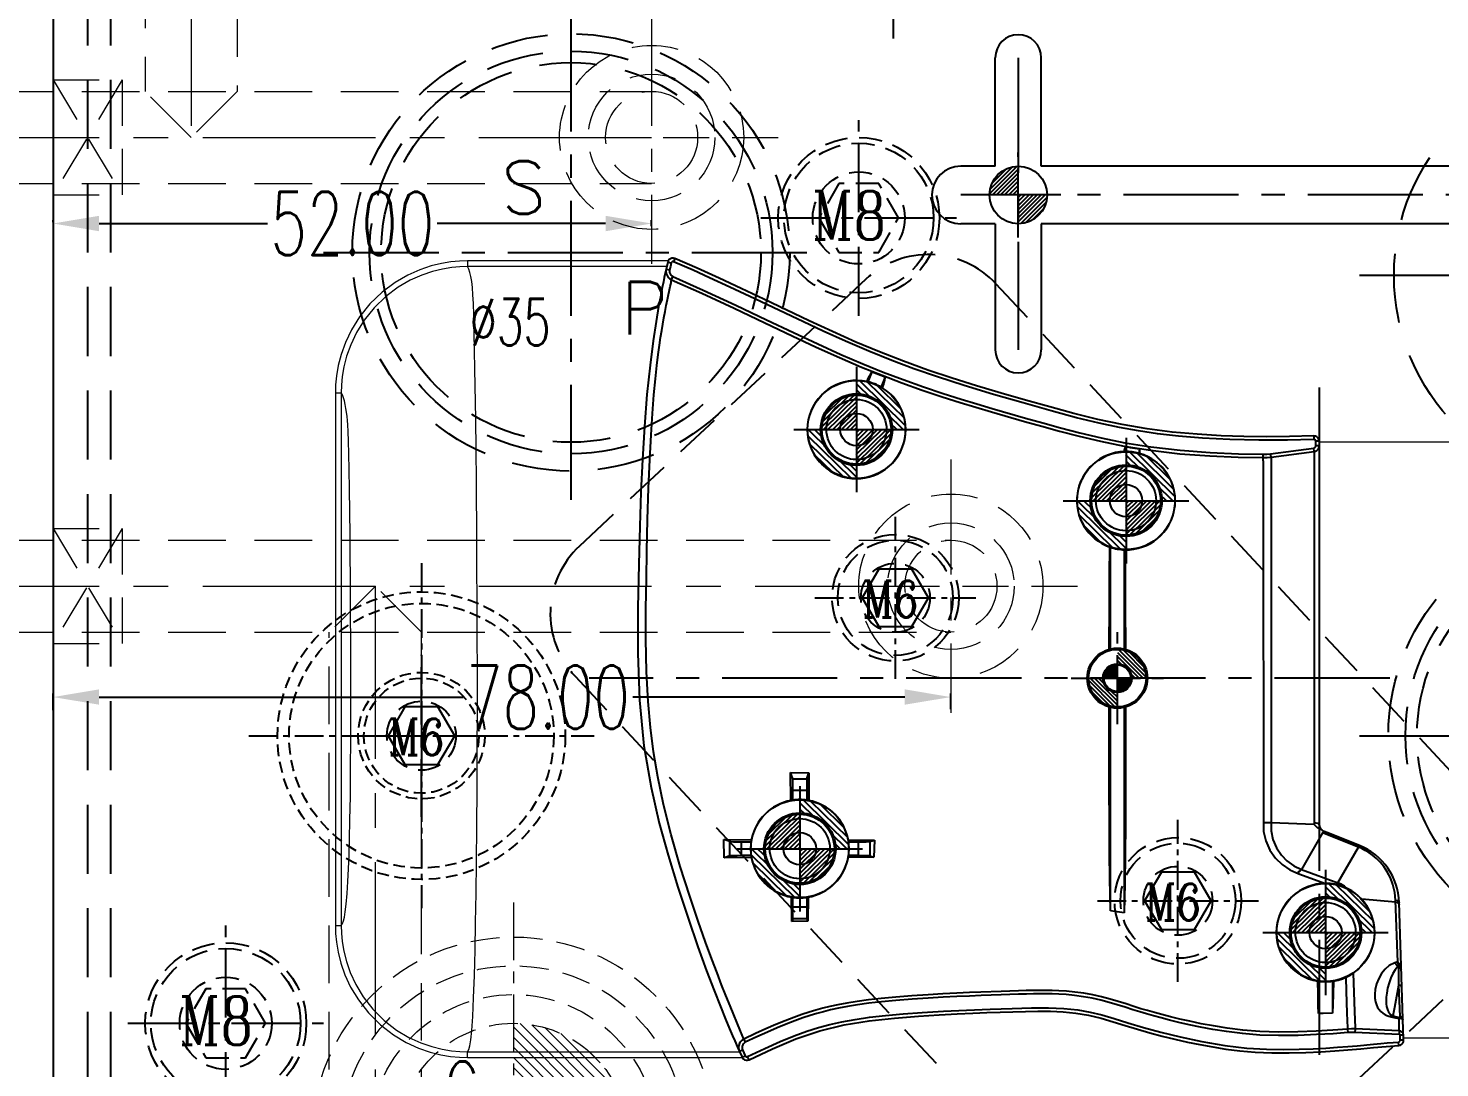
# Model space of a CAD drawing. Header units: millimetres. Extents: x 33920 to 35330, y -21664 to -20666.
# Drawn here: x 34462.5 to 34585.2, y -21132.2 to -21041.8 of the extents above; entities that cross this region are included whole.
import ezdxf

# ---------------------------------------------------------------- set-up
doc = ezdxf.new("R2010")
doc.units = ezdxf.units.MM
doc.header["$LTSCALE"] = 8
for name, pattern in [('CENTER', [2, 1.25, -0.25, 0.25, -0.25]), ('CENTER2', [1.125, 0.75, -0.125, 0.125, -0.125]), ('HIDDEN', [0.375, 0.25, -0.125]), ('HIDDEN2', [0.1875, 0.125, -0.0625])]:
    doc.linetypes.add(name, pattern=pattern)
doc.layers.get('DEFPOINTS').update_dxf_attribs({"color": 6})
for name, color, linetype in [('Cav-cor', 1, 'Continuous'), ('DEFAULT_1', 7, 'CENTER'), ('GE', 183, 'Continuous'), ('PIN', 5, 'Continuous'), ('Ru', 8, 'Continuous'), ('SCREW', 52, 'HIDDEN'), ('SP', 3, 'Continuous'), ('壓塊', 157, 'Continuous')]:
    doc.layers.add(name, color=color, linetype=linetype)
for name, color, linetype, lineweight in [('dim', 3, 'Continuous', 15), ('WR', 122, 'HIDDEN', 18), ('枕位', 75, 'Continuous', 15)]:
    doc.layers.add(name, color=color, linetype=linetype, lineweight=lineweight)
doc.styles.add('ROMANC', font='RomanC.ttf', dxfattribs={"width": 0.8, "height": 7})
doc.styles.add('ROMANS', font='ROMANS.shx', dxfattribs={"height": 5, "bigfont": 'chineset.shx'})
doc.styles.get("Standard").update_dxf_attribs({"font": 'txt.shx', "width": 0.67, "bigfont": 'chineset.shx'})
doc.dimstyles.new('ISO-25', dxfattribs={"dimtxt": 5.5, "dimasz": 4, "dimexe": 0.3, "dimexo": 0.3, "dimtad": 0, "dimzin": 1, "dimdsep": 46, "dimtxsty": 'Standard', "dimcen": 0, "dimclrd": 3, "dimclre": 3, "dimclrt": 7, "dimazin": 0, "dimtfac": 1, "dimtofl": 0, "dimtmove": 0, "dimatfit": 0, "dimfxl": 0, "dimarcsym": 0})

# ---------------------------------------------------------------- blocks, each defined once
blk = doc.blocks.new('20130710.160853')
at = {"layer": 'SCREW', "linetype": 'CENTER', "ltscale": 0.5}
for p, q in [((0, -7.04), (0, 7.04)), ((-7, 0), (7, 0))]:
    blk.add_line(p, q, dxfattribs=at)
at = {"layer": 'SCREW', "linetype": 'Continuous'}
blk.add_lwpolyline([(-1.44, 2.5), (-2.89, 0), (-1.44, -2.5), (1.44, -2.5), (2.89, 0), (1.44, 2.5)], close=True, dxfattribs=at)
at = {"layer": 'SCREW', "ltscale": 0.5}
for radius in [5.5, 5]:
    blk.add_circle((0, 0), radius, dxfattribs=at)
at = {"layer": 'SCREW'}
blk.add_circle((0, 0), 3, dxfattribs=at)
at = {"layer": 'SP', "color": 145, "linetype": 'CENTER', "ltscale": 0.25}
for p, q in [((0, 15), (0, -15)), ((-15, 0), (15, 0))]:
    blk.add_line(p, q, dxfattribs=at)
at = {"layer": 'SP', "color": 145, "linetype": 'HIDDEN', "ltscale": 0.5}
for radius in [12.5, 11.5]:
    blk.add_circle((0, 0), radius, dxfattribs=at)
at = {"layer": 'dim', "style": 'ROMANC', "width": 0.8}
blk.add_text('M6', height=3.172, dxfattribs=at).set_placement((-2.88, -1.7))
blk = doc.blocks.new('*D29197')
at = {"layer": 'DEFPOINTS', "color": 0}
for p in [(34376.55, -20963.32), (34399.68, -20963.32), (34473.68, -21153.32)]:
    blk.add_point(p, dxfattribs=at)
at = {"layer": 'dim', "color": 3, "lineweight": -2}
for p, q in [((34399.38, -20963.32), (34376.25, -20963.32)), ((34376.55, -20967.32), (34376.55, -21050.01)), ((34376.55, -21149.32), (34376.55, -21066.62)), ((34473.38, -21153.32), (34376.25, -21153.32))]:
    blk.add_line(p, q, dxfattribs=at)
at = {"layer": 'dim', "color": 3}
for points in [[(34377.22, -20967.32), (34375.88, -20967.32), (34376.55, -20963.32)], [(34375.88, -21149.32), (34377.22, -21149.32), (34376.55, -21153.32)]]:
    blk.add_solid(points, dxfattribs=at)
at = {"layer": 'dim', "color": 7, "insert": (34376.55, -21058.32), "char_height": 5.5, "attachment_point": 5, "rotation": 90}
blk.add_mtext('190.00', dxfattribs=at)
blk = doc.blocks.new('20160824.190002')
at = {"layer": 'SCREW', "linetype": 'CENTER2'}
for p, q in [((0, -8.5), (0, 8.5)), ((-8.5, 0), (8.5, 0))]:
    blk.add_line(p, q, dxfattribs=at)
at = {"layer": 'SCREW'}
blk.add_lwpolyline([(-1.73, 3), (-3.46, 0), (-1.73, -3), (1.73, -3), (3.46, 0), (1.73, 3)], close=True, dxfattribs=at)
for radius in [7, 6.5, 4]:
    blk.add_circle((0, 0), radius, dxfattribs=at)
at = {"layer": 'dim', "style": 'ROMANC', "width": 0.8}
blk.add_text('M8', height=4.186, dxfattribs=at).set_placement((-4.07, -1.86))
blk = doc.blocks.new('20160824.190545')
at = {"layer": 'GE', "lineweight": 13}
h = blk.add_hatch(dxfattribs=at)
h.set_pattern_fill('ANSI31', color=256, scale=5, style=0)
h.set_pattern_definition([(315, (29863.14434, -20018.2038), (-0.441941738, -0.441941738), [])])
h.paths.add_polyline_path([(0, 0), (0, -10, -0.414214), (-10, 0)])
h.paths.add_polyline_path([(0, 10, -0.414214), (10, 0), (0, 0)])
at = {"layer": 'GE', "linetype": 'CENTER', "lineweight": 13, "ltscale": 0.5}
for p, q in [((0, 20.5), (0, -20.5)), ((20.5, 0), (-20.5, 0))]:
    blk.add_line(p, q, dxfattribs=at)
at = {"layer": 'GE', "linetype": 'HIDDEN2', "lineweight": 13, "ltscale": 2.5}
for radius in [17.5, 15, 12.5, 10]:
    blk.add_circle((0, 0), radius, dxfattribs=at)
at = {"layer": 'GE', "lineweight": 13, "style": 'ROMANS', "width": 0.75}
for s, p in [('G', (-5.96, 2.33)), ('E', (2.44, -7.45))]:
    blk.add_text(s, height=4.34, dxfattribs=at).set_placement(p)
blk = doc.blocks.new('20140410.082121')
at = {"layer": 'SCREW', "color": 137, "linetype": 'CENTER', "ltscale": 0.25}
for p, q in [((0, -7.04), (0, 7.04)), ((-7, 0), (7, 0))]:
    blk.add_line(p, q, dxfattribs=at)
at = {"layer": 'SCREW', "color": 137, "linetype": 'Continuous'}
blk.add_lwpolyline([(-1.44, 2.5), (-2.89, 0), (-1.44, -2.5), (1.44, -2.5), (2.89, 0), (1.44, 2.5)], close=True, dxfattribs=at)
at = {"layer": 'SCREW', "color": 137}
for radius in [5.5, 5, 3]:
    blk.add_circle((0, 0), radius, dxfattribs=at)
at = {"layer": 'dim', "style": 'ROMANC', "width": 0.8}
blk.add_text('M6', height=3.172, dxfattribs=at).set_placement((-2.87, -1.7))
blk = doc.blocks.new('20160827.105633')
at = {"color": 8, "linetype": 'HIDDEN', "ltscale": 2.5}
blk.add_circle((0, 0), 19, dxfattribs=at)
at = {"layer": 'SP', "linetype": 'CENTER'}
for p, q in [((0, -21.5), (0, 21.5)), ((-21.5, 0), (21.5, 0))]:
    blk.add_line(p, q, dxfattribs=at)
at = {"layer": 'SP', "linetype": 'HIDDEN', "ltscale": 2.5}
for radius in [17.5, 16.5]:
    blk.add_circle((0, 0), radius, dxfattribs=at)
at = {"layer": 'dim', "insert": (-5.29, -6.05), "char_height": 4.063, "attachment_point": 5}
blk.add_mtext('Ø35', dxfattribs=at)
at = {"layer": 'SP'}
for s, p in [('S', (-6.08, 3.36)), ('P', (4.33, -7.12))]:
    blk.add_text(s, height=4.58, dxfattribs=at).set_placement(p)
blk = doc.blocks.new('*D29210')
at = {"layer": 'DEFPOINTS', "color": 0}
for p in [(34464.68, -21058.8), (34464.68, -21058.98), (34516.68, -21059.32)]:
    blk.add_point(p, dxfattribs=at)
at = {"layer": 'dim', "color": 3, "lineweight": -2}
for p, q in [((34464.68, -21058.68), (34464.68, -21058.5)), ((34516.68, -21059.02), (34516.68, -21058.5)), ((34468.68, -21058.8), (34483.3, -21058.8)), ((34512.68, -21058.8), (34498.06, -21058.8))]:
    blk.add_line(p, q, dxfattribs=at)
at = {"layer": 'dim', "color": 3}
for points in [[(34468.68, -21058.13), (34468.68, -21059.47), (34464.68, -21058.8)], [(34512.68, -21059.47), (34512.68, -21058.13), (34516.68, -21058.8)]]:
    blk.add_solid(points, dxfattribs=at)
at = {"layer": 'dim', "color": 7, "insert": (34490.68, -21058.8), "char_height": 5.5, "attachment_point": 5}
blk.add_mtext('52.00', dxfattribs=at)
blk = doc.blocks.new('*D29211')
at = {"layer": 'DEFPOINTS', "color": 0}
for p in [(34464.68, -21099.96), (34464.68, -21101.4), (34542.68, -21101.32)]:
    blk.add_point(p, dxfattribs=at)
at = {"layer": 'dim', "color": 3, "lineweight": -2}
for p, q in [((34464.68, -21101.1), (34464.68, -21099.66)), ((34468.68, -21099.96), (34500.3, -21099.96)), ((34538.68, -21099.96), (34515.06, -21099.96)), ((34542.68, -21101.02), (34542.68, -21099.66))]:
    blk.add_line(p, q, dxfattribs=at)
at = {"layer": 'dim', "color": 3}
for points in [[(34468.68, -21099.29), (34468.68, -21100.62), (34464.68, -21099.96)], [(34538.68, -21100.62), (34538.68, -21099.29), (34542.68, -21099.96)]]:
    blk.add_solid(points, dxfattribs=at)
at = {"layer": 'dim', "color": 7, "insert": (34507.68, -21099.96), "char_height": 5.5, "attachment_point": 5}
blk.add_mtext('78.00', dxfattribs=at)
blk = doc.blocks.new('20160904.091723')
at = {"layer": 'WR', "linetype": 'CENTER'}
blk.add_line((0, 11), (0, -11), dxfattribs=at)
at = {"layer": 'WR', "linetype": 'HIDDEN', "ltscale": 2}
blk.add_line((-11, 0), (11, 0), dxfattribs=at)
for radius in [8, 5.5, 4]:
    blk.add_circle((0, 0), radius, dxfattribs=at)

msp = doc.modelspace()

# ---------------------------------------------------------------- hatches: boundary and pattern name
at = {"layer": 'PIN', "linetype": 'Continuous'}
h = msp.add_hatch(dxfattribs=at)
h.set_pattern_fill('ANSI31', color=5, scale=2, angle=90, style=0)
h.set_pattern_definition([(45, (34343.2529, -21070.55587), (0.1767767, -0.1767767), [])])
h.paths.add_polyline_path([(34548.535, -21056.316), (34551.035, -21056.316, -0.4142136), (34548.535, -21058.816)])
h.paths.add_polyline_path([(34548.535, -21053.816), (34548.535, -21056.316), (34546.035, -21056.316, -0.4142136)])
h = msp.add_hatch(dxfattribs=at)
h.set_pattern_fill('ANSI31', color=140, scale=3.090909, angle=90.5, style=0)
h.set_pattern_definition([(135.5, (34851.9152, -21095.94612), (-0.27080585, -0.27557404), [])])
h.paths.add_polyline_path([(34534.444, -21072.459, -0.4142136), (34538.731, -21076.672), (34537.481, -21076.682, 0.4142136), (34534.455, -21073.709)])
h.paths.add_polyline_path([(34531.481, -21076.735, 0.4142136), (34534.507, -21079.709), (34534.518, -21080.958, -0.4142136), (34530.231, -21076.746)])
h = msp.add_hatch(dxfattribs=at)
h.set_pattern_fill('ANSI31', color=140, scale=2.181818, angle=89.5, style=0)
h.set_pattern_definition([(44.5, (34310.41013, -21090.28804), (0.19115707, -0.19452285), [])])
h.paths.add_polyline_path([(34534.481, -21076.709), (34537.481, -21076.735, -0.4142136), (34534.455, -21079.709)])
h.paths.add_polyline_path([(34534.507, -21073.709), (34534.481, -21076.709), (34531.481, -21076.682, -0.4142136)])
h = msp.add_hatch(dxfattribs=at)
h.set_pattern_fill('ANSI31', color=140, scale=3.090909, angle=90.5, style=0)
h.set_pattern_definition([(135.5, (34875.3317, -21102.12687), (-0.27080585, -0.27557404), [])])
h.paths.add_polyline_path([(34557.861, -21078.64, -0.4142136), (34562.148, -21082.852), (34560.898, -21082.863, 0.4142136), (34557.872, -21079.89)])
h.paths.add_polyline_path([(34554.898, -21082.916, 0.4142136), (34557.924, -21085.889), (34557.935, -21087.139, -0.4142136), (34553.648, -21082.926)])
h = msp.add_hatch(dxfattribs=at)
h.set_pattern_fill('ANSI31', color=140, scale=2.181818, angle=89.5, style=0)
h.set_pattern_definition([(44.5, (34333.82663, -21096.4688), (0.19115707, -0.19452285), [])])
h.paths.add_polyline_path([(34557.898, -21082.889), (34560.898, -21082.916, -0.4142136), (34557.872, -21085.889)])
h.paths.add_polyline_path([(34557.924, -21079.89), (34557.898, -21082.889), (34554.898, -21082.863, -0.4142136)])
h = msp.add_hatch(dxfattribs=at)
h.set_pattern_fill('ANSI31', color=31, scale=2, angle=90, style=0)
h.set_pattern_definition([(135, (34762.42597, -21112.55587), (-0.1767767, -0.1767767), [])])
h.paths.add_polyline_path([(34557.144, -21095.816, -0.4142136), (34559.644, -21098.316), (34558.394, -21098.316, 0.4142136), (34557.144, -21097.066)])
h.paths.add_polyline_path([(34555.894, -21098.316, 0.4142136), (34557.144, -21099.566), (34557.144, -21100.816, -0.4142136), (34554.644, -21098.316)])
h = msp.add_hatch(dxfattribs=at)
h.set_pattern_fill('ANSI31', color=31, angle=90, style=0)
h.set_pattern_definition([(45, (34351.86192, -21112.55587), (0.08838835, -0.08838835), [])])
h.paths.add_polyline_path([(34557.144, -21098.316), (34558.394, -21098.316, -0.4142136), (34557.144, -21099.566)])
h.paths.add_polyline_path([(34557.144, -21097.066), (34557.144, -21098.316), (34555.894, -21098.316, -0.4142136)])
h = msp.add_hatch(dxfattribs=at)
h.set_pattern_fill('ANSI31', color=140, scale=3.090909, angle=90.5, style=0)
h.set_pattern_definition([(135.5, (34846.9907, -21132.37737), (-0.27080585, -0.27557404), [])])
h.paths.add_polyline_path([(34529.52, -21108.89, -0.4142136), (34533.807, -21113.103), (34532.557, -21113.114, 0.4142136), (34529.531, -21110.14)])
h.paths.add_polyline_path([(34526.557, -21113.166, 0.4142136), (34529.583, -21116.14), (34529.594, -21117.39, -0.4142136), (34525.307, -21113.177)])
h = msp.add_hatch(dxfattribs=at)
h.set_pattern_fill('ANSI31', color=140, scale=2.181818, angle=89.5, style=0)
h.set_pattern_definition([(44.5, (34305.48563, -21126.7193), (0.19115707, -0.19452285), [])])
h.paths.add_polyline_path([(34529.557, -21113.14), (34532.557, -21113.166, -0.4142136), (34529.531, -21116.14)])
h.paths.add_polyline_path([(34529.583, -21110.14), (34529.557, -21113.14), (34526.557, -21113.114, -0.4142136)])
h = msp.add_hatch(dxfattribs=at)
h.set_pattern_fill('ANSI31', color=140, scale=3.090909, angle=90.5, style=0)
h.set_pattern_definition([(135.5, (34892.66794, -21139.66362), (-0.27080585, -0.27557404), [])])
h.paths.add_polyline_path([(34575.197, -21116.176, -0.4142136), (34579.484, -21120.389), (34578.234, -21120.4, 0.4142136), (34575.208, -21117.426)])
h.paths.add_polyline_path([(34572.234, -21120.452, 0.4142136), (34575.26, -21123.426), (34575.271, -21124.676, -0.4142136), (34570.984, -21120.463)])
h = msp.add_hatch(dxfattribs=at)
h.set_pattern_fill('ANSI31', color=140, scale=2.181818, angle=89.5, style=0)
h.set_pattern_definition([(44.5, (34351.16288, -21134.00554), (0.19115707, -0.19452285), [])])
h.paths.add_polyline_path([(34575.234, -21120.426), (34578.234, -21120.452, -0.4142136), (34575.208, -21123.426)])
h.paths.add_polyline_path([(34575.26, -21117.426), (34575.234, -21120.426), (34572.234, -21120.4, -0.4142136)])

# ---------------------------------------------------------------- linework, layer by layer
at = {"color": 8, "linetype": 'HIDDEN', "ltscale": 3}
for p, q in [((34467.681, -20713.316), (34467.681, -21213.316)), ((34469.681, -20713.316), (34469.681, -21213.316))]:
    msp.add_line(p, q, dxfattribs=at)
at = {"color": 8, "linetype": 'CENTER', "ltscale": 2}
msp.add_line((34621.181, -21063.316), (34578.181, -21063.316), dxfattribs=at)
at = {"color": 8, "linetype": 'HIDDEN', "ltscale": 3}
msp.add_circle((34599.681, -21063.316), 18.5, dxfattribs=at)
at = {"layer": 'Cav-cor', "color": 1}
for p, q in [((34464.681, -20963.316), (34464.681, -21145.316)), ((34518.089, -21062.152), (34517.974, -21062.652)), ((34518.089, -21062.152), (34518.089, -21062.152)), ((34518.09, -21062.151), (34518.383, -21062.22)), ((34518.449, -21061.811), (34518.319, -21061.856)), ((34518.583, -21061.807), (34518.449, -21061.811)), ((34518.712, -21061.842), (34518.583, -21061.807)), ((34518.712, -21061.841), (34518.591, -21062.117)), ((34520.286, -21062.869), (34518.591, -21062.117)), ((34517.898, -21062.989), (34517.786, -21063.497)), ((34517.974, -21062.652), (34517.898, -21062.989)), ((34517.947, -21062.771), (34518.241, -21062.837)), ((34518.406, -21063.683), (34518.527, -21063.408)), ((34521.723, -21063.516), (34520.286, -21062.869)), ((34523.487, -21064.326), (34521.723, -21063.516)), ((34518.059, -21065.403), (34518.303, -21064.263)), ((34525.65, -21065.341), (34523.487, -21064.326)), ((34529.865, -21067.352), (34525.65, -21065.341)), ((34535.496, -21072.56), (34535.849, -21071.679)), ((34536.969, -21072.126), (34536.615, -21073.009)), ((34535.373, -21072.531), (34535.496, -21072.56)), ((34536.722, -21073.072), (34536.615, -21073.009)), ((34536.848, -21072.663), (34536.722, -21073.072)), ((34557.815, -21078.619), (34557.867, -21078.193)), ((34570.456, -21078.807), (34574.205, -21078.314)), ((34574.212, -21077.267), (34572.111, -21077.326)), ((34574.244, -21078.613), (34574.205, -21078.314)), ((34574.212, -21077.265), (34574.223, -21077.567)), ((34574.356, -21077.285), (34574.212, -21077.267)), ((34574.38, -21078.114), (34574.38, -21077.717)), ((34574.681, -21077.717), (34574.38, -21077.717)), ((34574.681, -21078.114), (34574.38, -21078.114)), ((34574.681, -21077.719), (34574.658, -21077.576)), ((34574.681, -21077.719), (34574.681, -21111.035)), ((34557.745, -21078.621), (34557.815, -21078.619)), ((34559.057, -21078.394), (34559.012, -21078.766)), ((34559.072, -21078.783), (34559.012, -21078.766)), ((34559.072, -21078.601), (34559.072, -21078.783)), ((34569.812, -21079.42), (34569.815, -21078.847)), ((34569.812, -21079.42), (34569.824, -21082.68)), ((34570.496, -21079.106), (34570.456, -21078.807)), ((34570.496, -21079.106), (34570.494, -21079.379)), ((34570.494, -21079.379), (34570.498, -21110.904)), ((34570.496, -21079.106), (34574.244, -21078.613)), ((34574.24, -21079.171), (34574.238, -21079.959)), ((34574.244, -21078.613), (34574.24, -21079.171)), ((34574.238, -21079.959), (34574.251, -21082.693)), ((34569.824, -21082.68), (34569.828, -21110.882)), ((34574.241, -21086.837), (34574.235, -21101.299)), ((34556.472, -21089.341), (34556.501, -21086.926)), ((34556.501, -21086.926), (34556.541, -21086.939)), ((34556.541, -21095.774), (34556.541, -21086.939)), ((34557.747, -21087.158), (34557.747, -21095.774)), ((34557.786, -21087.159), (34557.747, -21087.158)), ((34557.786, -21087.159), (34557.814, -21089.519)), ((34556.451, -21091.85), (34556.472, -21089.341)), ((34557.814, -21089.519), (34557.835, -21091.962)), ((34556.43, -21095.803), (34556.451, -21091.85)), ((34557.835, -21091.962), (34557.855, -21095.802)), ((34556.42, -21103.371), (34556.42, -21100.827)), ((34556.541, -21118.546), (34556.541, -21100.859)), ((34557.747, -21100.859), (34557.747, -21118.718)), ((34574.235, -21101.299), (34574.231, -21110.891)), ((34556.431, -21107.711), (34556.42, -21103.371)), ((34528.937, -21107.06), (34528.758, -21106.524)), ((34528.768, -21108.942), (34528.758, -21106.524)), ((34528.758, -21106.524), (34530.351, -21106.534)), ((34528.937, -21107.06), (34530.176, -21107.06)), ((34530.176, -21107.06), (34530.351, -21106.534)), ((34530.351, -21106.534), (34530.341, -21108.941)), ((34556.449, -21111.057), (34556.431, -21107.711)), ((34528.768, -21108.942), (34528.954, -21108.911)), ((34528.954, -21108.911), (34528.954, -21108.064)), ((34528.954, -21108.064), (34530.16, -21108.064)), ((34530.16, -21108.064), (34530.16, -21108.911)), ((34530.341, -21108.941), (34530.16, -21108.911)), ((34556.471, -21113.572), (34556.449, -21111.057)), ((34574.239, -21111.021), (34570.494, -21110.904)), ((34574.589, -21111.346), (34574.545, -21111.317)), ((34574.636, -21111.376), (34574.589, -21111.346)), ((34574.802, -21111.399), (34574.745, -21111.305)), ((34522.996, -21113.92), (34522.968, -21112.351)), ((34523.477, -21112.52), (34522.968, -21112.351)), ((34522.968, -21112.351), (34525.357, -21112.359)), ((34523.477, -21113.76), (34523.477, -21112.52)), ((34524.48, -21113.743), (34524.48, -21112.537)), ((34524.48, -21112.537), (34525.328, -21112.537)), ((34525.357, -21112.359), (34525.328, -21112.537)), ((34533.761, -21112.385), (34533.785, -21112.537)), ((34533.761, -21112.385), (34536.031, -21112.389)), ((34533.785, -21112.537), (34534.633, -21112.537)), ((34534.633, -21112.537), (34534.633, -21113.743)), ((34535.637, -21112.52), (34536.031, -21112.389)), ((34535.637, -21112.52), (34535.637, -21113.76)), ((34536.031, -21112.389), (34535.992, -21113.878)), ((34574.97, -21111.748), (34573.147, -21114.948)), ((34578.102, -21112.997), (34574.97, -21111.748)), ((34575.351, -21111.719), (34575.064, -21111.603)), ((34575.087, -21111.676), (34575.17, -21111.673)), ((34575.17, -21111.673), (34575.261, -21111.686)), ((34578.186, -21112.864), (34575.351, -21111.719)), ((34523.477, -21113.76), (34522.996, -21113.92)), ((34525.328, -21113.743), (34524.48, -21113.743)), ((34525.356, -21113.911), (34525.328, -21113.743)), ((34533.763, -21113.883), (34533.785, -21113.743)), ((34535.992, -21113.878), (34533.763, -21113.883)), ((34534.633, -21113.743), (34533.785, -21113.743)), ((34535.637, -21113.76), (34535.992, -21113.878)), ((34556.496, -21115.687), (34556.471, -21113.572)), ((34576.302, -21116.101), (34578.102, -21112.997)), ((34578.386, -21113.124), (34578.102, -21112.997)), ((34578.713, -21113.109), (34578.186, -21112.864)), ((34579.206, -21113.405), (34578.713, -21113.109)), ((34579.32, -21113.706), (34578.999, -21113.475)), ((34525.356, -21113.911), (34522.996, -21113.92)), ((34573.147, -21114.948), (34576.3, -21116.104)), ((34556.541, -21118.546), (34556.496, -21115.687)), ((34572.909, -21115.332), (34575.232, -21116.155)), ((34576.302, -21116.101), (34576.445, -21116.138)), ((34528.857, -21119.459), (34528.831, -21117.349)), ((34528.831, -21117.349), (34528.954, -21117.368)), ((34528.954, -21118.216), (34528.954, -21117.368)), ((34530.275, -21117.35), (34530.16, -21117.368)), ((34530.16, -21117.368), (34530.16, -21118.216)), ((34530.275, -21117.35), (34530.248, -21119.436)), ((34581.323, -21117.779), (34578.38, -21117.537)), ((34530.16, -21118.216), (34528.954, -21118.216)), ((34556.938, -21118.601), (34556.541, -21118.546)), ((34557.747, -21118.718), (34556.938, -21118.601)), ((34581.499, -21123.001), (34581.318, -21117.607)), ((34581.595, -21117.884), (34581.637, -21117.977)), ((34582.018, -21129.775), (34581.631, -21117.804)), ((34528.937, -21119.22), (34528.857, -21119.459)), ((34530.248, -21119.436), (34528.857, -21119.459)), ((34530.176, -21119.22), (34528.937, -21119.22)), ((34530.176, -21119.22), (34530.248, -21119.436)), ((34581.69, -21123.438), (34581.591, -21123.413)), ((34581.611, -21124.987), (34581.594, -21123.495)), ((34581.797, -21123.49), (34581.782, -21123.433)), ((34574.553, -21124.643), (34574.631, -21124.655)), ((34574.579, -21125.784), (34574.553, -21124.643)), ((34574.631, -21127.472), (34574.631, -21124.655)), ((34575.916, -21124.643), (34575.837, -21124.655)), ((34575.837, -21124.655), (34575.837, -21127.434)), ((34577.642, -21123.954), (34577.743, -21127.292)), ((34547.041, -21125.537), (34545.29, -21125.598)), ((34547.05, -21125.838), (34545.301, -21125.899)), ((34581.249, -21126.92), (34581.611, -21124.986)), ((34581.702, -21127.73), (34581.611, -21124.986)), ((34581.625, -21128.32), (34581.617, -21127.895)), ((34581.636, -21128.86), (34581.625, -21128.32)), ((34581.761, -21127.823), (34581.688, -21127.802)), ((34524.692, -21129.69), (34524.402, -21128.995)), ((34524.692, -21129.69), (34524.823, -21129.961)), ((34577.148, -21128.82), (34577.174, -21129.12)), ((34577.799, -21128.807), (34577.785, -21129.108)), ((34581.626, -21129.279), (34577.785, -21129.108)), ((34581.639, -21128.978), (34577.799, -21128.807)), ((34581.639, -21128.978), (34581.626, -21129.279)), ((34581.639, -21128.978), (34581.636, -21128.86)), ((34582.004, -21129.347), (34581.703, -21129.357)), ((34581.717, -21129.787), (34581.703, -21129.357)), ((34582.018, -21129.778), (34581.717, -21129.787)), ((34582.004, -21129.347), (34581.973, -21129.209)), ((34582.001, -21129.912), (34582.018, -21129.775)), ((34524.146, -21130.379), (34524.287, -21130.693)), ((34524.287, -21130.693), (34524.544, -21131.258)), ((34524.31, -21130.744), (34524.585, -21130.62)), ((34524.585, -21130.62), (34524.818, -21131.134)), ((34581.599, -21130.243), (34581.577, -21129.943)), ((34581.599, -21130.241), (34581.731, -21130.211)), ((34581.945, -21130.036), (34582.001, -21129.912)), ((34524.544, -21131.259), (34524.818, -21131.134)), ((34524.56, -21131.29), (34524.643, -21131.398)), ((34524.643, -21131.398), (34524.755, -21131.475)), ((34524.755, -21131.475), (34524.887, -21131.517)), ((34524.887, -21131.517), (34525.026, -21131.516)), ((34525.155, -21131.477), (34525.022, -21131.206)), ((34525.026, -21131.516), (34525.154, -21131.476))]:
    msp.add_line(p, q, dxfattribs=at)
for points in [[(34518.13, -21062.044), (34518.106, -21062.097), (34518.089, -21062.152)], [(34518.319, -21061.856), (34518.209, -21061.937), (34518.13, -21062.044)], [(34518.383, -21062.22), (34518.311, -21062.528), (34518.241, -21062.837)], [(34518.591, -21062.117), (34518.55, -21062.105), (34518.505, -21062.106), (34518.461, -21062.121), (34518.424, -21062.148), (34518.397, -21062.183), (34518.383, -21062.22)], [(34530.378, -21067.262), (34526.418, -21065.373), (34524.47, -21064.453), (34522.541, -21063.559), (34520.626, -21062.692), (34518.712, -21061.842)], [(34517.786, -21063.497), (34517.71, -21063.858), (34517.609, -21064.351), (34517.471, -21065.05), (34517.292, -21066.02), (34517.073, -21067.309), (34516.818, -21068.992), (34516.544, -21071.12), (34516.277, -21073.669), (34516.051, -21076.453), (34515.878, -21079.307), (34515.752, -21082.138), (34515.654, -21085.098), (34515.568, -21088.446), (34515.491, -21092.174), (34515.482, -21096.157), (34515.63, -21100.226), (34516.017, -21104.191), (34516.639, -21107.824), (34517.348, -21110.905), (34518.106, -21113.689), (34518.961, -21116.485), (34519.853, -21119.19), (34520.707, -21121.656), (34521.462, -21123.741), (34522.109, -21125.454), (34522.657, -21126.85), (34523.109, -21127.962), (34523.46, -21128.8), (34523.717, -21129.4), (34523.903, -21129.829), (34524.146, -21130.379)], [(34517.947, -21062.771), (34517.927, -21062.95), (34517.95, -21063.14), (34518.019, -21063.323), (34518.129, -21063.481), (34518.264, -21063.602), (34518.406, -21063.683)], [(34518.241, -21062.837), (34518.228, -21062.949), (34518.243, -21063.068), (34518.286, -21063.182), (34518.355, -21063.281), (34518.439, -21063.357), (34518.527, -21063.408)], [(34518.527, -21063.408), (34521.167, -21064.589), (34523.985, -21065.889), (34526.662, -21067.158), (34529.013, -21068.282), (34531.109, -21069.267), (34533.115, -21070.174), (34535.031, -21070.993), (34536.808, -21071.712), (34538.525, -21072.367), (34540.292, -21072.999), (34542.015, -21073.576), (34543.566, -21074.067), (34544.938, -21074.484), (34546.281, -21074.881), (34549.154, -21075.711)], [(34518.303, -21064.263), (34518.344, -21064.06), (34518.371, -21063.914), (34518.389, -21063.811), (34518.399, -21063.743), (34518.404, -21063.702), (34518.406, -21063.683)], [(34518.406, -21063.683), (34521.043, -21064.863), (34523.857, -21066.163), (34526.532, -21067.43), (34528.883, -21068.554), (34530.983, -21069.541), (34532.994, -21070.45), (34534.915, -21071.272), (34536.698, -21071.993), (34538.421, -21072.65), (34540.193, -21073.284), (34541.922, -21073.862), (34543.477, -21074.355), (34544.852, -21074.773), (34546.197, -21075.171), (34549.071, -21076.001)], [(34524.402, -21128.995), (34523.498, -21126.798), (34523.132, -21125.891), (34522.762, -21124.958), (34522.364, -21123.931), (34521.909, -21122.729), (34521.369, -21121.254), (34520.728, -21119.444), (34519.989, -21117.268), (34519.166, -21114.682), (34518.378, -21111.935), (34517.719, -21109.285), (34517.216, -21106.886), (34516.847, -21104.719), (34516.573, -21102.61), (34516.374, -21100.356), (34516.24, -21097.756), (34516.183, -21094.936), (34516.188, -21092.224), (34516.226, -21089.731), (34516.275, -21087.237), (34516.337, -21084.522), (34516.417, -21081.812), (34516.516, -21079.345), (34516.631, -21077.179), (34516.756, -21075.306), (34516.888, -21073.687), (34517.021, -21072.296), (34517.147, -21071.13), (34517.263, -21070.173), (34517.367, -21069.382), (34517.463, -21068.706), (34517.556, -21068.103), (34517.649, -21067.54), (34517.745, -21066.996), (34517.846, -21066.456), (34517.951, -21065.92), (34518.059, -21065.403)], [(34572.111, -21077.326), (34570.108, -21077.342), (34568.143, -21077.316), (34566.153, -21077.245), (34564.081, -21077.12), (34561.912, -21076.924), (34559.723, -21076.644), (34557.571, -21076.275), (34555.455, -21075.821), (34553.359, -21075.305), (34551.264, -21074.742), (34549.157, -21074.146), (34547.038, -21073.534), (34544.913, -21072.905), (34542.791, -21072.245), (34540.679, -21071.54), (34538.575, -21070.778), (34536.484, -21069.962), (34534.42, -21069.099), (34532.387, -21068.196), (34530.378, -21067.262)], [(34574.223, -21077.567), (34571.923, -21077.629), (34569.423, -21077.638), (34566.905, -21077.578), (34564.539, -21077.453), (34562.455, -21077.281), (34560.644, -21077.075), (34558.977, -21076.831), (34557.321, -21076.531), (34555.564, -21076.154), (34553.597, -21075.676), (34551.386, -21075.086), (34548.953, -21074.398), (34546.388, -21073.655), (34543.846, -21072.89), (34541.514, -21072.14), (34539.477, -21071.431), (34537.548, -21070.706), (34535.549, -21069.903), (34533.518, -21069.033), (34531.598, -21068.165), (34529.865, -21067.352)], [(34535.373, -21072.531), (34535.46, -21072.353), (34535.538, -21072.201), (34535.606, -21072.072), (34535.666, -21071.963), (34535.719, -21071.871), (34535.768, -21071.792), (34535.811, -21071.727), (34535.849, -21071.679)], [(34535.849, -21071.679), (34536.224, -21071.831), (34536.969, -21072.126)], [(34536.969, -21072.126), (34536.955, -21072.232), (34536.917, -21072.404), (34536.848, -21072.663)], [(34549.154, -21075.711), (34550.66, -21076.136), (34552.206, -21076.559), (34553.886, -21076.993), (34555.741, -21077.431), (34557.789, -21077.848), (34560.063, -21078.214), (34562.588, -21078.506), (34565.209, -21078.704), (34567.656, -21078.81), (34569.815, -21078.847)], [(34549.071, -21076.001), (34550.579, -21076.427), (34552.128, -21076.85), (34553.813, -21077.285), (34555.675, -21077.725), (34557.734, -21078.145), (34560.022, -21078.513), (34562.56, -21078.806), (34565.191, -21079.005), (34567.647, -21079.111), (34569.813, -21079.149)], [(34557.745, -21078.621), (34557.795, -21078.416), (34557.835, -21078.275), (34557.867, -21078.193)], [(34557.867, -21078.193), (34558.263, -21078.263), (34558.658, -21078.33), (34559.057, -21078.394)], [(34574.205, -21078.314), (34574.249, -21078.303), (34574.292, -21078.281), (34574.33, -21078.247), (34574.358, -21078.206), (34574.375, -21078.16), (34574.38, -21078.114)], [(34574.38, -21077.717), (34574.373, -21077.671), (34574.35, -21077.627), (34574.314, -21077.592), (34574.269, -21077.572), (34574.223, -21077.567)], [(34574.244, -21078.613), (34574.354, -21078.586), (34574.461, -21078.53), (34574.556, -21078.446), (34574.627, -21078.342), (34574.668, -21078.228), (34574.677, -21078.148)], [(34574.658, -21077.576), (34574.591, -21077.447), (34574.486, -21077.347), (34574.356, -21077.285)], [(34559.057, -21078.394), (34559.067, -21078.473), (34559.072, -21078.601)], [(34569.813, -21079.149), (34570.155, -21079.139), (34570.496, -21079.106)], [(34569.815, -21078.847), (34570.136, -21078.838), (34570.456, -21078.807)], [(34574.251, -21082.693), (34574.248, -21085.162), (34574.241, -21086.837)], [(34557.866, -21100.827), (34557.865, -21104.654), (34557.855, -21108.048), (34557.839, -21111.011), (34557.817, -21113.653), (34557.787, -21116.171), (34557.747, -21118.718)], [(34570.494, -21110.904), (34570.272, -21110.894), (34570.049, -21110.886), (34569.826, -21110.882)], [(34569.828, -21110.882), (34569.856, -21111.64), (34570.033, -21112.466), (34570.399, -21113.279), (34570.874, -21113.969), (34571.456, -21114.525), (34572.142, -21114.985), (34572.909, -21115.332)], [(34570.494, -21110.904), (34570.516, -21111.585), (34570.664, -21112.326), (34570.979, -21113.06), (34571.392, -21113.695), (34571.877, -21114.201), (34572.473, -21114.62), (34573.147, -21114.947)], [(34574.681, -21111.035), (34574.648, -21110.983), (34574.552, -21110.938), (34574.407, -21110.906), (34574.231, -21110.891)], [(34574.231, -21110.891), (34574.233, -21110.957), (34574.24, -21111.021)], [(34574.282, -21111.058), (34574.269, -21111.043), (34574.256, -21111.029), (34574.239, -21111.021)], [(34574.545, -21111.317), (34574.506, -21111.288), (34574.47, -21111.26), (34574.439, -21111.232), (34574.41, -21111.205), (34574.385, -21111.179), (34574.362, -21111.155), (34574.343, -21111.132), (34574.325, -21111.111), (34574.31, -21111.092), (34574.282, -21111.058)], [(34574.745, -21111.436), (34574.689, -21111.406), (34574.636, -21111.376)], [(34575.064, -21111.603), (34574.964, -21111.551), (34574.876, -21111.482), (34574.802, -21111.399)], [(34574.953, -21111.542), (34574.935, -21111.533), (34574.869, -21111.499), (34574.805, -21111.467), (34574.745, -21111.436)], [(34574.97, -21111.748), (34575.017, -21111.701), (34575.087, -21111.676)], [(34578.102, -21112.997), (34578.146, -21112.924), (34578.184, -21112.88), (34578.182, -21112.863)], [(34578.999, -21113.475), (34578.686, -21113.282), (34578.386, -21113.124)], [(34581.318, -21117.607), (34581.25, -21116.934), (34581.089, -21116.258), (34580.861, -21115.661), (34580.589, -21115.142), (34580.288, -21114.693), (34579.97, -21114.308), (34579.646, -21113.982), (34579.32, -21113.706)], [(34572.904, -21115.331), (34572.869, -21115.146), (34573.037, -21115.059), (34573.146, -21114.948)], [(34576.303, -21116.101), (34576.322, -21116.193), (34576.322, -21116.296)], [(34576.445, -21116.138), (34576.56, -21116.184), (34576.658, -21116.24), (34576.751, -21116.302), (34576.84, -21116.373), (34576.925, -21116.452), (34577.007, -21116.54)], [(34581.318, -21117.607), (34581.477, -21117.642), (34581.589, -21117.712), (34581.631, -21117.804)], [(34581.323, -21117.779), (34581.482, -21117.814), (34581.595, -21117.884)], [(34581.247, -21123.053), (34580.769, -21123.288), (34580.407, -21123.599), (34580.105, -21123.978), (34579.855, -21124.416), (34579.666, -21124.896), (34579.552, -21125.373), (34579.509, -21125.782), (34579.519, -21126.133), (34579.568, -21126.436), (34579.649, -21126.7), (34579.757, -21126.927), (34579.886, -21127.121), (34580.036, -21127.29), (34580.212, -21127.437), (34580.416, -21127.563), (34580.649, -21127.666), (34580.923, -21127.746)], [(34581.518, -21123.391), (34581.268, -21123.663), (34581.069, -21123.993), (34580.896, -21124.373), (34580.747, -21124.797), (34580.626, -21125.248), (34580.546, -21125.685), (34580.506, -21126.052), (34580.495, -21126.359), (34580.508, -21126.62), (34580.537, -21126.843), (34580.581, -21127.032), (34580.636, -21127.191), (34580.702, -21127.326), (34580.78, -21127.441), (34580.872, -21127.536), (34580.978, -21127.613), (34581.102, -21127.669)], [(34581.499, -21123.001), (34581.413, -21123.014), (34581.329, -21123.031), (34581.247, -21123.053)], [(34581.248, -21123.053), (34581.34, -21123.159), (34581.43, -21123.272), (34581.518, -21123.391)], [(34581.586, -21123.344), (34581.56, -21123.223), (34581.531, -21123.11), (34581.499, -21123.001)], [(34581.782, -21123.433), (34581.709, -21123.265), (34581.613, -21123.122), (34581.499, -21123.003)], [(34581.586, -21123.344), (34581.552, -21123.366), (34581.518, -21123.391)], [(34581.591, -21123.413), (34581.555, -21123.402), (34581.518, -21123.391)], [(34581.782, -21123.433), (34581.734, -21123.39), (34581.667, -21123.359), (34581.586, -21123.344)], [(34581.591, -21123.413), (34581.589, -21123.379), (34581.586, -21123.344)], [(34581.594, -21123.495), (34581.593, -21123.453), (34581.591, -21123.413)], [(34581.821, -21123.678), (34581.79, -21123.596), (34581.71, -21123.531), (34581.594, -21123.495)], [(34581.809, -21123.547), (34581.765, -21123.485), (34581.69, -21123.438)], [(34575.916, -21124.643), (34575.889, -21125.768), (34575.863, -21126.693), (34575.837, -21127.434)], [(34576.984, -21124.322), (34577.021, -21125.506), (34577.088, -21127.43)], [(34545.29, -21125.598), (34544.291, -21125.639), (34543.192, -21125.691), (34541.994, -21125.754), (34540.697, -21125.831), (34539.294, -21125.925), (34537.886, -21126.033), (34536.626, -21126.151), (34535.52, -21126.278), (34534.536, -21126.415), (34533.649, -21126.56), (34532.856, -21126.711), (34532.163, -21126.861), (34531.546, -21127.011), (34530.958, -21127.171), (34530.362, -21127.35), (34529.727, -21127.561), (34529.029, -21127.811), (34528.272, -21128.103), (34527.471, -21128.43), (34526.616, -21128.798), (34525.694, -21129.214), (34524.692, -21129.69)], [(34545.301, -21125.899), (34544.304, -21125.941), (34543.207, -21125.992), (34542.011, -21126.055), (34540.716, -21126.132), (34539.315, -21126.226), (34537.911, -21126.334), (34536.657, -21126.451), (34535.558, -21126.577), (34534.581, -21126.713), (34533.701, -21126.857), (34532.916, -21127.006), (34532.231, -21127.155), (34531.621, -21127.303), (34531.041, -21127.461), (34530.453, -21127.638), (34529.826, -21127.845), (34529.134, -21128.094), (34528.384, -21128.383), (34527.588, -21128.708), (34526.738, -21129.073), (34525.821, -21129.488), (34524.823, -21129.961)], [(34577.148, -21128.82), (34575.864, -21128.918), (34574.427, -21128.999), (34572.836, -21129.059), (34571.137, -21129.079), (34569.53, -21129.034), (34568.035, -21128.914), (34566.68, -21128.741), (34565.487, -21128.547), (34564.424, -21128.346), (34563.454, -21128.142), (34562.563, -21127.94), (34561.756, -21127.746), (34561.021, -21127.56), (34560.367, -21127.384), (34559.772, -21127.215), (34559.193, -21127.042), (34558.578, -21126.848), (34557.914, -21126.634), (34557.223, -21126.416), (34556.509, -21126.203), (34555.772, -21126.008), (34555.014, -21125.84), (34554.241, -21125.702), (34553.456, -21125.595), (34552.72, -21125.524), (34552.061, -21125.483), (34551.476, -21125.463), (34550.938, -21125.456), (34550.409, -21125.458), (34549.852, -21125.465), (34549.236, -21125.476), (34548.558, -21125.493), (34547.041, -21125.537)], [(34577.174, -21129.12), (34575.884, -21129.219), (34574.442, -21129.3), (34572.844, -21129.36), (34571.136, -21129.38), (34569.514, -21129.335), (34568.003, -21129.214), (34566.637, -21129.04), (34565.435, -21128.844), (34564.364, -21128.641), (34563.39, -21128.437), (34562.495, -21128.234), (34561.684, -21128.039), (34560.945, -21127.851), (34560.287, -21127.674), (34559.688, -21127.504), (34559.104, -21127.33), (34558.487, -21127.135), (34557.822, -21126.921), (34557.134, -21126.704), (34556.427, -21126.493), (34555.7, -21126.301), (34554.955, -21126.135), (34554.194, -21126), (34553.421, -21125.895), (34552.696, -21125.824), (34552.047, -21125.784), (34551.469, -21125.764), (34550.937, -21125.758), (34550.412, -21125.759), (34549.857, -21125.766), (34549.243, -21125.778), (34548.566, -21125.794), (34547.05, -21125.838)], [(34574.631, -21127.472), (34574.605, -21126.725), (34574.579, -21125.784)], [(34581.87, -21125.205), (34581.834, -21125.102), (34581.741, -21125.024), (34581.611, -21124.987)], [(34525.022, -21131.206), (34526.51, -21130.498), (34527.852, -21129.906), (34529.067, -21129.41), (34530.165, -21129.004), (34531.176, -21128.677), (34532.159, -21128.411), (34533.202, -21128.179), (34534.353, -21127.969), (34535.616, -21127.786), (34537.003, -21127.628), (34538.525, -21127.494), (34540.2, -21127.374), (34542.043, -21127.262), (34544.043, -21127.16), (34546.099, -21127.076), (34548.002, -21127.016), (34549.676, -21126.975), (34551.165, -21126.966), (34552.501, -21127.019), (34553.699, -21127.146), (34554.786, -21127.332), (34555.805, -21127.573), (34556.882, -21127.889), (34558.068, -21128.268), (34559.413, -21128.681), (34560.926, -21129.092), (34562.605, -21129.498), (34564.476, -21129.893), (34566.484, -21130.237), (34568.403, -21130.465), (34570.091, -21130.567), (34571.595, -21130.587), (34572.948, -21130.564), (34574.167, -21130.52), (34575.266, -21130.465), (34576.259, -21130.402), (34577.158, -21130.332), (34577.977, -21130.26), (34579.406, -21130.124)], [(34525.154, -21131.476), (34527.174, -21130.528), (34529.218, -21129.674), (34531.287, -21128.958), (34533.403, -21128.445), (34535.588, -21128.092), (34537.796, -21127.855), (34539.86, -21127.698), (34541.661, -21127.584), (34543.216, -21127.5), (34544.581, -21127.436), (34545.809, -21127.387), (34546.949, -21127.348)], [(34546.949, -21127.348), (34549.151, -21127.286), (34550.248, -21127.266), (34551.343, -21127.268), (34552.442, -21127.315), (34553.548, -21127.427), (34554.648, -21127.609), (34555.731, -21127.863), (34556.789, -21128.173), (34557.833, -21128.506), (34558.884, -21128.836), (34559.954, -21129.144), (34561.037, -21129.429), (34562.129, -21129.694), (34563.225, -21129.941), (34564.324, -21130.168), (34565.428, -21130.371), (34566.565, -21130.55), (34567.777, -21130.703), (34569.11, -21130.819), (34570.572, -21130.879), (34572.076, -21130.881)], [(34577.743, -21127.292), (34577.795, -21128.694), (34577.799, -21128.807)], [(34581.102, -21127.67), (34581.168, -21127.346), (34581.249, -21126.92)], [(34575.837, -21127.434), (34575.035, -21127.461), (34574.631, -21127.472)], [(34577.088, -21127.43), (34577.145, -21128.717), (34577.148, -21128.82)], [(34580.923, -21127.746), (34580.984, -21127.715), (34581.043, -21127.689), (34581.102, -21127.67)], [(34580.923, -21127.746), (34581.154, -21127.796), (34581.617, -21127.895)], [(34581.102, -21127.67), (34581.295, -21127.714), (34581.688, -21127.802)], [(34581.617, -21127.895), (34581.657, -21127.841), (34581.688, -21127.802)], [(34581.617, -21127.895), (34581.72, -21127.878), (34581.809, -21127.886), (34581.881, -21127.916)], [(34581.688, -21127.802), (34581.693, -21127.791), (34581.697, -21127.779), (34581.7, -21127.765), (34581.702, -21127.749), (34581.702, -21127.73)], [(34581.961, -21128.012), (34581.925, -21127.881), (34581.832, -21127.78), (34581.702, -21127.73)], [(34581.882, -21127.915), (34581.827, -21127.862), (34581.761, -21127.823)], [(34581.881, -21127.916), (34581.906, -21127.929), (34581.931, -21127.955), (34581.947, -21127.974), (34581.957, -21127.993), (34581.961, -21128.012)], [(34524.692, -21129.69), (34524.556, -21129.773), (34524.428, -21129.894), (34524.325, -21130.05), (34524.26, -21130.23), (34524.239, -21130.416), (34524.259, -21130.592)], [(34577.799, -21128.807), (34577.473, -21128.803), (34577.148, -21128.82)], [(34577.785, -21129.108), (34577.479, -21129.104), (34577.174, -21129.12)], [(34581.577, -21129.943), (34581.621, -21129.933), (34581.662, -21129.908), (34581.694, -21129.872), (34581.712, -21129.83), (34581.717, -21129.787)], [(34581.703, -21129.357), (34581.696, -21129.328), (34581.68, -21129.303), (34581.655, -21129.286), (34581.626, -21129.279)], [(34581.973, -21129.209), (34581.894, -21129.091), (34581.777, -21129.01), (34581.639, -21128.978)], [(34524.823, -21129.961), (34524.739, -21130.013), (34524.659, -21130.089), (34524.594, -21130.186), (34524.553, -21130.299), (34524.54, -21130.415), (34524.553, -21130.525), (34524.585, -21130.62)], [(34572.076, -21130.881), (34573.515, -21130.845), (34574.826, -21130.788), (34576.034, -21130.717), (34577.176, -21130.631), (34578.289, -21130.531), (34579.391, -21130.425), (34580.492, -21130.327), (34581.599, -21130.241)], [(34579.406, -21130.124), (34580.028, -21130.067), (34580.594, -21130.019), (34581.109, -21129.978), (34581.577, -21129.943)], [(34581.731, -21130.211), (34581.852, -21130.14), (34581.945, -21130.036)], [(34524.544, -21131.258), (34524.551, -21131.274), (34524.56, -21131.29)], [(34524.818, -21131.134), (34524.842, -21131.171), (34524.879, -21131.201), (34524.926, -21131.219), (34524.976, -21131.22), (34525.022, -21131.206)]]:
    msp.add_lwpolyline(points, dxfattribs=at)
for centre, radius in [((34534.481, -21076.709), 3.115), ((34534.481, -21076.709), 2.613), ((34534.481, -21076.709), 1.407), ((34557.898, -21082.889), 3.115), ((34557.898, -21082.889), 2.613), ((34557.898, -21082.889), 1.407), ((34557.144, -21098.316), 2.613), ((34557.144, -21098.316), 1.156), ((34529.557, -21113.14), 3.115), ((34529.557, -21113.14), 2.613), ((34529.557, -21113.14), 1.407), ((34575.234, -21120.426), 3.115), ((34575.234, -21120.426), 2.613), ((34575.234, -21120.426), 1.407)]:
    msp.add_circle(centre, radius, dxfattribs=at)
for centre, radius, start, end in [((34534.481, -21076.709), 4.271, 77.95204, 58.35617), ((34534.481, -21076.709), 4.271, 60.02407, 76.25593), ((34557.898, -21082.889), 4.271, 92.04303, 250.92035), ((34557.898, -21082.889), 4.271, 268.49926, 74.04487), ((34557.898, -21082.889), 4.271, 74.88407, 91.11593), ((34557.898, -21082.889), 4.271, 251.47931, 267.97738), ((34529.557, -21113.14), 4.271, 100.63895, 169.46735), ((34529.557, -21113.14), 4.271, 81.88407, 98.11593), ((34529.557, -21113.14), 4.271, 10.18471, 79.41546), ((34575.284, -21111.035), 0.603, 180, 226.5292), ((34529.557, -21113.14), 4.271, 171.88407, 188.11593), ((34529.557, -21113.14), 4.271, 351.88407, 8.11593), ((34529.557, -21113.14), 4.271, 279.68723, 349.98474), ((34576.107, -21117.983), 5.527, 1.85, 67.95), ((34529.557, -21113.14), 4.271, 190.39621, 260.22111), ((34575.234, -21120.426), 4.271, 279.18478, 260.82575), ((34529.557, -21113.14), 4.271, 261.88407, 278.11593), ((34575.234, -21120.426), 4.271, 261.88407, 278.11593)]:
    msp.add_arc(centre, radius, start, end, dxfattribs=at)
for centre, major_axis, start_param, end_param in [((34528.936, -21108.064), (0, 1.005), -1.5707963, -0.0523599), ((34530.177, -21108.064), (0, 1.005), 0.0523599, 1.5707963), ((34524.48, -21112.519), (1.005, 0), -3.0892328, -1.5707963), ((34534.633, -21112.519), (1.005, 0), -1.5707963, -0.0523599), ((34524.48, -21113.76), (1.005, 0), 1.5707963, 3.0892328), ((34534.633, -21113.76), (1.005, 0), 0.0523599, 1.5707963), ((34528.936, -21118.216), (0, 1.005), -3.0892328, -1.5707963), ((34530.177, -21118.216), (0, 1.005), -4.712389, -3.1939525)]:
    msp.add_ellipse(centre, major_axis=major_axis, ratio=0.0174551, start_param=start_param, end_param=end_param, dxfattribs=at)
at = {"layer": 'DEFAULT_1', "color": 2, "linetype": 'CENTER'}
for p, q in [((34537.681, -20985.231), (34537.681, -21042.708)), ((34574.681, -21073.06), (34574.681, -21134.444)), ((34580.811, -21098.316), (34511.267, -21098.316))]:
    msp.add_line(p, q, dxfattribs=at)
at = {"layer": 'PIN', "color": 5, "linetype": 'CENTER2'}
for p, q in [((34548.535, -21060.016), (34548.535, -21052.616)), ((34552.235, -21056.316), (34544.835, -21056.316))]:
    msp.add_line(p, q, dxfattribs=at)
at = {"layer": 'PIN', "color": 140, "linetype": 'Continuous'}
for p, q in [((34534.481, -21071.259), (34534.481, -21082.159)), ((34529.031, -21076.709), (34539.931, -21076.709)), ((34557.898, -21077.439), (34557.898, -21088.339)), ((34552.448, -21082.889), (34563.348, -21082.889)), ((34529.557, -21107.69), (34529.557, -21118.59)), ((34524.107, -21113.14), (34535.007, -21113.14)), ((34575.234, -21114.976), (34575.234, -21125.876)), ((34569.784, -21120.426), (34580.684, -21120.426))]:
    msp.add_line(p, q, dxfattribs=at)
at = {"layer": 'PIN', "color": 31, "linetype": 'CENTER2'}
for p, q in [((34557.144, -21102.316), (34557.144, -21094.316)), ((34553.144, -21098.316), (34561.144, -21098.316))]:
    msp.add_line(p, q, dxfattribs=at)
at = {"layer": 'PIN', "color": 5, "linetype": 'Continuous'}
msp.add_circle((34548.535, -21056.316), 2.5, dxfattribs=at)
at = {"layer": 'PIN', "color": 140, "linetype": 'Continuous'}
for centre, radius in [((34534.481, -21076.709), 4.25), ((34534.481, -21076.709), 3), ((34557.898, -21082.889), 4.25), ((34557.898, -21082.889), 3), ((34529.557, -21113.14), 4.25), ((34529.557, -21113.14), 3), ((34575.234, -21120.426), 4.25), ((34575.234, -21120.426), 3)]:
    msp.add_circle(centre, radius, dxfattribs=at)
at = {"layer": 'PIN', "color": 31, "linetype": 'Continuous'}
for radius in [2.5, 1.25]:
    msp.add_circle((34557.144, -21098.316), radius, dxfattribs=at)
at = {"layer": 'Ru'}
for p, q in [((34546.535, -21053.816), (34546.535, -21044.388)), ((34550.535, -21053.816), (34550.535, -21044.388)), ((34546.535, -21053.816), (34543.535, -21053.816)), ((34596.681, -21053.816), (34550.535, -21053.816)), ((34546.535, -21058.816), (34543.535, -21058.816)), ((34546.535, -21058.816), (34546.535, -21069.779)), ((34596.681, -21058.816), (34550.535, -21058.816)), ((34550.535, -21058.816), (34550.535, -21069.779))]:
    msp.add_line(p, q, dxfattribs=at)
at = {"layer": 'Ru', "linetype": 'CENTER'}
for p, q in [((34548.535, -21044.388), (34548.535, -21069.779)), ((34599.681, -21056.316), (34543.535, -21056.316))]:
    msp.add_line(p, q, dxfattribs=at)
at = {"layer": 'Ru'}
for centre, radius, start, end in [((34548.535, -21044.388), 2, 0, 180), ((34543.535, -21056.316), 2.5, 90, 270), ((34548.535, -21069.779), 2, 180, 0)]:
    msp.add_arc(centre, radius, start, end, dxfattribs=at)
at = {"layer": 'WR', "linetype": 'CENTER', "ltscale": 1.5}
for p, q in [((34476.681, -20963.316), (34476.681, -21051.316)), ((34429.681, -21051.316), (34516.681, -21051.316)), ((34429.681, -21090.316), (34542.681, -21090.316)), ((34492.681, -21153.316), (34492.681, -21090.316))]:
    msp.add_line(p, q, dxfattribs=at)
at = {"layer": 'WR', "linetype": 'HIDDEN', "ltscale": 2.5}
for p, q in [((34472.681, -20969.316), (34472.681, -21047.316)), ((34480.681, -20979.316), (34480.681, -21047.316)), ((34429.681, -21047.316), (34516.681, -21047.316)), ((34476.681, -21051.316), (34472.681, -21047.316)), ((34480.681, -21047.316), (34476.681, -21051.316)), ((34429.681, -21055.316), (34516.681, -21055.316)), ((34429.681, -21086.316), (34542.681, -21086.316)), ((34492.681, -21090.316), (34488.681, -21094.316)), ((34496.681, -21094.316), (34492.681, -21090.316)), ((34429.681, -21094.316), (34542.681, -21094.316)), ((34488.681, -21147.316), (34488.681, -21094.316)), ((34496.681, -21137.316), (34496.681, -21094.316))]:
    msp.add_line(p, q, dxfattribs=at)
at = {"layer": 'WR', "linetype": 'HIDDEN', "ltscale": 2}
for p, q in [((34470.681, -21046.316), (34464.681, -21056.316)), ((34464.681, -21046.316), (34470.681, -21056.316)), ((34464.681, -21046.316), (34470.681, -21046.316)), ((34464.681, -21046.316), (34464.681, -21056.316)), ((34470.681, -21046.316), (34470.681, -21056.316)), ((34464.681, -21056.316), (34470.681, -21056.316)), ((34470.681, -21085.316), (34464.681, -21095.316)), ((34464.681, -21085.316), (34470.681, -21095.316)), ((34464.681, -21085.316), (34470.681, -21085.316)), ((34464.681, -21085.316), (34464.681, -21095.316)), ((34470.681, -21085.316), (34470.681, -21095.316)), ((34464.681, -21095.316), (34470.681, -21095.316))]:
    msp.add_line(p, q, dxfattribs=at)
at = {"layer": '壓塊', "color": 153, "linetype": 'HIDDEN', "ltscale": 2}
msp.add_lwpolyline([(34510.026, -21098.138), (34553.666, -21144.952, 0.4142136), (34564.973, -21145.349), (34589.843, -21122.166, 0.4142136), (34590.24, -21110.859), (34546.6, -21064.044, 0.4142136), (34535.293, -21063.648), (34510.423, -21086.831, 0.4142136)], format="xyb", close=True, dxfattribs=at)
at = {"layer": '枕位', "linetype": 'ByBlock'}
for p, q in [((34500.686, -21062.044), (34500.686, -21062.543)), ((34518.13, -21062.044), (34500.686, -21062.044)), ((34517.998, -21062.543), (34500.686, -21062.543)), ((34501.324, -21071.424), (34501.233, -21066.726)), ((34489.207, -21073.528), (34489.207, -21119.805)), ((34489.207, -21073.528), (34489.706, -21073.528)), ((34489.706, -21073.528), (34489.706, -21119.805)), ((34624.681, -21077.816), (34574.681, -21077.816)), ((34501.495, -21086.337), (34501.456, -21081.218)), ((34490.532, -21091.364), (34490.494, -21085.891)), ((34501.532, -21093.938), (34501.495, -21086.337)), ((34490.553, -21096.606), (34490.532, -21091.364)), ((34489.207, -21119.805), (34489.706, -21119.805)), ((34617.35, -21129.616), (34582.013, -21129.616)), ((34500.688, -21131.29), (34500.688, -21130.79)), ((34500.688, -21130.79), (34524.331, -21130.79)), ((34500.688, -21131.29), (34524.56, -21131.29))]:
    msp.add_line(p, q, dxfattribs=at)
for points in [[(34500.686, -21062.044), (34500, -21062.064), (34499.248, -21062.134), (34498.422, -21062.269), (34497.518, -21062.489), (34496.538, -21062.818), (34495.49, -21063.285), (34494.388, -21063.923), (34493.266, -21064.761), (34492.206, -21065.784), (34491.302, -21066.909), (34490.598, -21068.043), (34490.075, -21069.143), (34489.703, -21070.185), (34489.454, -21071.153), (34489.304, -21072.035), (34489.228, -21072.827), (34489.207, -21073.528)], [(34500.681, -21062.543), (34500.03, -21062.562), (34499.311, -21062.629), (34498.52, -21062.758), (34497.655, -21062.968), (34496.718, -21063.283), (34495.715, -21063.73), (34494.662, -21064.34), (34493.588, -21065.142), (34492.574, -21066.12), (34491.71, -21067.196), (34491.037, -21068.28), (34490.536, -21069.333), (34490.18, -21070.33), (34489.943, -21071.255), (34489.799, -21072.1), (34489.726, -21072.858), (34489.706, -21073.528)], [(34501.233, -21066.726), (34501.202, -21065.755), (34501.161, -21064.997), (34501.111, -21064.376), (34501.049, -21063.851), (34500.975, -21063.413), (34500.889, -21063.051), (34500.793, -21062.755), (34500.681, -21062.543)], [(34501.456, -21081.218), (34501.428, -21078.449), (34501.395, -21075.814), (34501.324, -21071.424)], [(34490.494, -21085.891), (34490.472, -21083.83), (34490.443, -21081.892), (34490.41, -21080.207), (34490.375, -21078.824), (34490.34, -21077.726), (34490.306, -21076.886), (34490.275, -21076.298), (34490.249, -21075.913), (34490.218, -21075.56), (34490.177, -21075.21), (34490.128, -21074.867), (34490.066, -21074.533), (34489.993, -21074.22), (34489.908, -21073.938), (34489.813, -21073.702), (34489.706, -21073.528)], [(34500.688, -21130.79), (34500.802, -21130.595), (34500.899, -21130.27), (34500.979, -21129.758), (34501.055, -21128.945), (34501.136, -21127.731), (34501.215, -21126.111), (34501.285, -21124.167), (34501.341, -21121.956), (34501.387, -21119.539), (34501.426, -21117.005), (34501.462, -21114.278), (34501.493, -21111.223), (34501.518, -21107.886), (34501.535, -21104.477), (34501.542, -21101.267), (34501.542, -21098.457), (34501.532, -21093.938)], [(34489.706, -21119.805), (34489.82, -21119.643), (34489.916, -21119.408), (34489.996, -21119.091), (34490.071, -21118.638), (34490.152, -21117.951), (34490.231, -21117.043), (34490.3, -21115.995), (34490.357, -21114.876), (34490.402, -21113.691), (34490.441, -21112.303), (34490.477, -21110.639), (34490.508, -21108.594), (34490.533, -21106.185), (34490.55, -21103.576), (34490.557, -21101.016), (34490.553, -21096.606)], [(34489.207, -21119.805), (34489.228, -21120.499), (34489.301, -21121.274), (34489.445, -21122.134), (34489.681, -21123.074), (34490.034, -21124.09), (34490.533, -21125.168), (34491.207, -21126.286), (34492.081, -21127.41), (34493.124, -21128.449), (34494.248, -21129.315), (34495.363, -21129.982), (34496.433, -21130.473), (34497.439, -21130.821), (34498.369, -21131.053), (34499.221, -21131.196), (34499.991, -21131.269), (34500.688, -21131.29)], [(34489.706, -21119.805), (34489.726, -21120.469), (34489.796, -21121.211), (34489.933, -21122.033), (34490.159, -21122.933), (34490.497, -21123.905), (34490.974, -21124.935), (34491.619, -21126.005), (34492.455, -21127.08), (34493.453, -21128.074), (34494.527, -21128.902), (34495.594, -21129.54), (34496.618, -21130.01), (34497.58, -21130.343), (34498.47, -21130.565), (34499.284, -21130.701), (34500.021, -21130.77), (34500.688, -21130.79)]]:
    msp.add_lwpolyline(points, dxfattribs=at)

# ---------------------------------------------------------------- block references
at = {"layer": 'dim'}
msp.add_blockref('20130710.160853', (34496.681, -21103.316), dxfattribs=at)
at = {"layer": 'GE'}
msp.add_blockref('20160824.190545', (34504.681, -21138.316), dxfattribs=at)
at = {"layer": 'SCREW'}
for p in [(34534.681, -21058.316), (34479.681, -21128.316)]:
    msp.add_blockref('20160824.190002', p, dxfattribs=at)
at = {"layer": 'SCREW', "linetype": 'ByBlock', "ltscale": 0.3}
for p in [(34537.859, -21091.332), (34562.407, -21117.665)]:
    msp.add_blockref('20140410.082121', p, dxfattribs=at)
at = {"layer": 'SP'}
for p in [(34509.681, -21061.316), (34599.681, -21103.316)]:
    msp.add_blockref('20160827.105633', p, dxfattribs=at)
at = {"layer": 'WR'}
for p in [(34516.681, -21051.316), (34542.681, -21090.316)]:
    msp.add_blockref('20160904.091723', p, dxfattribs=at)

# ---------------------------------------------------------------- dimensions: what is measured, and where the dimension line sits
at = {"layer": 'dim'}
for base, p1, p2, angle, picture, middle in [((34376.551, -20963.316), (34473.681, -21153.316), (34399.681, -20963.316), 90, '*D29197', (34376.551, -21058.316)), ((34464.681, -21058.8), (34516.681, -21059.316), (34464.681, -21058.981), 180, '*D29210', (34490.681, -21058.8))]:
    dim = msp.add_linear_dim(base=base, p1=p1, p2=p2, angle=angle, dimstyle='ISO-25', dxfattribs=at)
    dim.commit()
    dim.dimension.update_dxf_attribs({"geometry": picture, "text_midpoint": middle})
dim = msp.add_linear_dim(base=(34464.681, -21099.955), p1=(34542.681, -21101.316), p2=(34464.681, -21101.398), angle=180, dimstyle='ISO-25', dxfattribs=at)
dim.commit()
dim.dimension.update_dxf_attribs({"geometry": '*D29211', "text_midpoint": (34507.679, -21099.955), "dimtype": 160})

doc.saveas('drawing.dxf')
